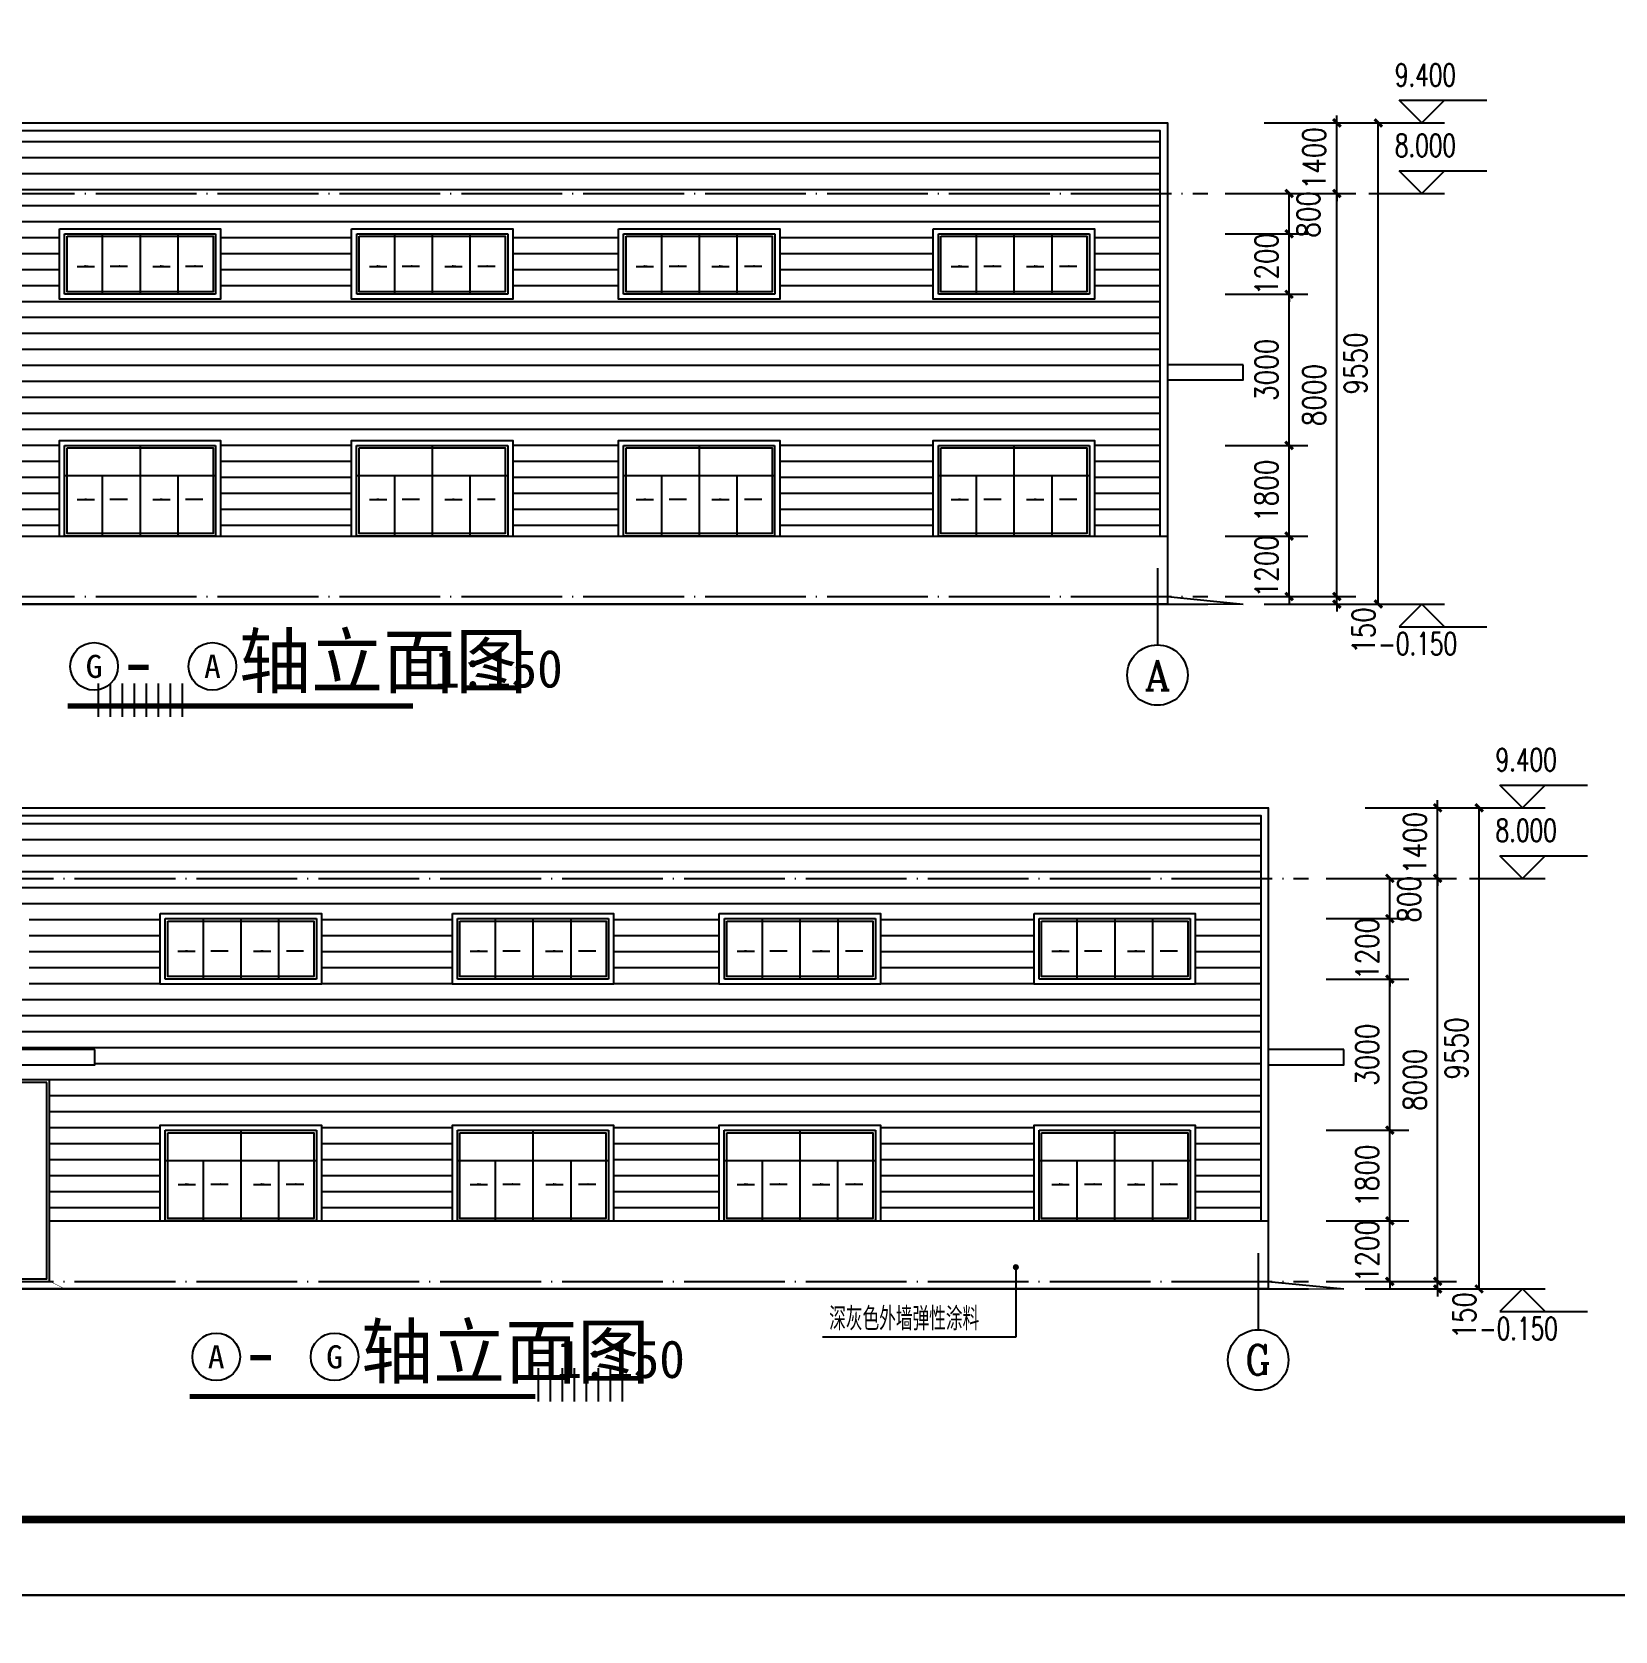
# Model space of a CAD drawing. Extents: x -21908402 to 2004492, y 83987 to 5079726.
# Drawn here: x 1846046 to 1877477, y 146275 to 178015 of the extents above; entities that cross this region are included whole.
import ezdxf
from ezdxf.enums import TextEntityAlignment as Align

# ---------------------------------------------------------------- set-up
doc = ezdxf.new("R2010")
doc.units = 0
doc.header["$LTSCALE"] = 1000
doc.linetypes.add('DOTE', pattern=[2.42, 2, -0.2, 0.02, -0.2])
doc.layers.get('0').update_dxf_attribs({"linetype": 'CONTINUOUS'})
doc.layers.get('DEFPOINTS').update_dxf_attribs({"linetype": 'CONTINUOUS'})
for name, color, linetype in [('AXIS', 3, 'CONTINUOUS'), ('AXIS_TEXT', 7, 'CONTINUOUS'), ('DIM_ELEV', 3, 'CONTINUOUS'), ('DIM_LEAD', 3, 'CONTINUOUS'), ('DIM_SYMB', 3, 'CONTINUOUS'), ('DOTE', 1, 'DOTE'), ('PUB_DIM', 3, 'CONTINUOUS'), ('PUB_TEXT', 7, 'CONTINUOUS'), ('PUB_TITLE', 4, 'CONTINUOUS'), ('WINDOW', 94, 'CONTINUOUS'), ('填充', 8, 'CONTINUOUS')]:
    doc.layers.add(name, color=color, linetype=linetype)
doc.styles.add('_TCH_AXIS', font='complex_.ttf', dxfattribs={"bigfont": 'GBCBIG'})
doc.styles.add('_TCH_DIM', font='SIMPLEX', dxfattribs={"bigfont": 'GBCBIG'})
doc.styles.add('_TCH_DYN', font='')
doc.styles.add('COMPLEX', font='COMPLEX')
doc.styles.add('DIM_FONT', font='simplex.shx', dxfattribs={"width": 0.8})
doc.styles.get('_TCH_DYN').set_extended_font_data('SimSun')
doc.dimstyles.new('DIMN150', dxfattribs={"dimscale": 1.5, "dimtxt": 300, "dimasz": 100, "dimexe": 250, "dimexo": 300, "dimgap": 150, "dimtad": 1, "dimdec": 0, "dimzin": 0, "dimtxsty": 'DIM_FONT', "dimblk": 'ARCHTICK', "dimcen": 0.09, "dimclrt": 7, "dimazin": 3, "dimtfac": 1, "dimtdec": 0, "dimtix": 1, "dimtmove": 0, "dimatfit": 3, "dimtolj": 1, "dimtzin": 0})

# ---------------------------------------------------------------- blocks, each defined once
blk = doc.blocks.new('HHHHHHHGG')
at = {"layer": 'DIM_SYMB'}
for points in [[(-138605, -148864), (-138805, -148864), (-138805, -148837)], [(-138298, -148864), (-138098, -148864), (-138098, -148837)], [(-137105, -148864), (-137305, -148864), (-137305, -148837)], [(-136798, -148864), (-136598, -148864), (-136598, -148837)]]:
    blk.add_hatch(color=256, dxfattribs=at).paths.add_polyline_path(points)
for points in [[(-138949, -148864), (-138605, -148864)], [(-137954, -148864), (-138298, -148864)], [(-137449, -148864), (-137105, -148864)], [(-136454, -148864), (-136798, -148864)]]:
    blk.add_lwpolyline(points, dxfattribs=at)
at = {"layer": 'WINDOW'}
for p, q in [((-139201, -148218), (-136201, -148218)), ((-139201, -149418), (-139201, -148218)), ((-138451, -148218), (-138451, -149418)), ((-137701, -148218), (-137701, -149418)), ((-136951, -148218), (-136951, -149418)), ((-136201, -148218), (-136201, -149418)), ((-136201, -149418), (-139201, -149418))]:
    blk.add_line(p, q, dxfattribs=at)
blk.add_lwpolyline([(-139151, -148268), (-136251, -148268), (-136251, -149368), (-139151, -149368)], close=True, dxfattribs=at)
blk = doc.blocks.new('GFHHHHHH')
at = {"layer": 'DIM_SYMB'}
for points in [[(-142273, -148692), (-142473, -148692), (-142473, -148666)], [(-141967, -148692), (-141767, -148692), (-141767, -148666)], [(-140773, -148692), (-140973, -148692), (-140973, -148666)], [(-140467, -148692), (-140267, -148692), (-140267, -148666)]]:
    blk.add_hatch(color=256, dxfattribs=at).paths.add_polyline_path(points)
for points in [[(-142617, -148692), (-142273, -148692)], [(-141622, -148692), (-141967, -148692)], [(-141117, -148692), (-140773, -148692)], [(-140122, -148692), (-140467, -148692)]]:
    blk.add_lwpolyline(points, dxfattribs=at)
at = {"layer": 'WINDOW'}
for p, q in [((-142870, -147618), (-139870, -147618)), ((-142870, -149418), (-142870, -147618)), ((-141370, -147618), (-141370, -149418)), ((-139870, -147618), (-139870, -149418)), ((-142870, -148218), (-139870, -148218)), ((-142120, -148218), (-142120, -149418)), ((-140620, -148218), (-140620, -149418)), ((-139870, -149418), (-142870, -149418))]:
    blk.add_line(p, q, dxfattribs=at)
blk.add_lwpolyline([(-142820, -147668), (-139920, -147668), (-139920, -149368), (-142820, -149368)], close=True, dxfattribs=at)
blk = doc.blocks.new('FDDDGFG')
at = {"layer": 'DIM_SYMB'}
for points in [[(1842481, 175578), (1842331, 175578), (1842331, 175598)], [(1843058, 175578), (1843208, 175578), (1843208, 175598)]]:
    blk.add_hatch(color=256, dxfattribs=at).paths.add_polyline_path(points)
blk.add_lwpolyline([(1843942, 175966), (1844842, 174966), (1843942, 173966)])
for points in [[(1841926, 175578), (1842481, 175578)], [(1843613, 175578), (1843058, 175578)]]:
    blk.add_lwpolyline(points, dxfattribs=at)
at = {"layer": 'WINDOW'}
for p, q in [((1840892, 177916), (1844892, 177916)), ((1840892, 173916), (1840892, 177916)), ((1842892, 177916), (1842892, 173916)), ((1844892, 177916), (1844892, 173916)), ((1844892, 173916), (1840892, 173916))]:
    blk.add_line(p, q, dxfattribs=at)
for points in [[(1840942, 177866), (1844842, 177866), (1844842, 173966), (1840942, 173966)], [(1844892, 173916), (1843892, 173916), (1843892, 176016), (1844892, 176016)], [(1844842, 173966), (1843942, 173966), (1843942, 175966), (1844842, 175966)]]:
    blk.add_lwpolyline(points, close=True, dxfattribs=at)
blk = doc.blocks.new('123')
at = {"const_width": 10}
for points in [[(1840198, 180917), (1840498, 181067), (1844498, 181067)], [(1844798, 180917), (1844498, 181067), (1840498, 181067)]]:
    blk.add_lwpolyline(points, dxfattribs=at)
blk = doc.blocks.new('_ARCHTICK')
at = {"color": 0, "linetype": 'BYBLOCK', "const_width": 0.4}
blk.add_lwpolyline([(-0.5, -0.5), (0.5, 0.5)], dxfattribs=at)
blk = doc.blocks.new('*D71')
at = {"layer": 'DEFPOINTS', "color": 0}
for p in [(1871289, 154415), (1873006, 154415), (1871289, 153215)]:
    blk.add_point(p, dxfattribs=at)
at = {"layer": 'PUB_DIM', "color": 0}
for p, q in [((1871739, 154415), (1873381, 154415)), ((1873006, 154415), (1873006, 154565)), ((1873006, 153215), (1873006, 154415)), ((1871739, 153215), (1873381, 153215)), ((1873006, 153215), (1873006, 153065))]:
    blk.add_line(p, q, dxfattribs=at)
at = {"layer": 'PUB_DIM', "color": 0, "xscale": 150, "yscale": 150, "zscale": 150}
for p, rotation in [((1873006, 154415), 270), ((1873006, 153215), 90)]:
    blk.add_blockref('_ARCHTICK', p, dxfattribs=dict(at, rotation=rotation))
at = {"layer": 'PUB_DIM', "color": 7, "insert": (1872556, 153815), "char_height": 450, "attachment_point": 5, "rotation": 90, "style": 'DIM_FONT'}
blk.add_mtext('\\A1;1200', dxfattribs=at)
blk = doc.blocks.new('*D72')
at = {"layer": 'DEFPOINTS', "color": 0}
for p in [(1871289, 156215), (1873006, 156215), (1871289, 154415)]:
    blk.add_point(p, dxfattribs=at)
at = {"layer": 'PUB_DIM', "color": 0}
for p, q in [((1871739, 156215), (1873381, 156215)), ((1873006, 154415), (1873006, 156215)), ((1871739, 154415), (1873381, 154415))]:
    blk.add_line(p, q, dxfattribs=at)
at = {"layer": 'PUB_DIM', "color": 0, "xscale": 150, "yscale": 150, "zscale": 150}
for p, rotation in [((1873006, 156215), 90), ((1873006, 154415), 270)]:
    blk.add_blockref('_ARCHTICK', p, dxfattribs=dict(at, rotation=rotation))
at = {"layer": 'PUB_DIM', "color": 7, "insert": (1872556, 155315), "char_height": 450, "attachment_point": 5, "rotation": 90, "style": 'DIM_FONT'}
blk.add_mtext('\\A1;1800', dxfattribs=at)
blk = doc.blocks.new('*D73')
at = {"layer": 'DEFPOINTS', "color": 0}
for p in [(1871289, 159215), (1873006, 159215), (1871289, 156215)]:
    blk.add_point(p, dxfattribs=at)
at = {"layer": 'PUB_DIM', "color": 0}
for p, q in [((1871739, 159215), (1873381, 159215)), ((1873006, 156215), (1873006, 159215)), ((1871739, 156215), (1873381, 156215))]:
    blk.add_line(p, q, dxfattribs=at)
at = {"layer": 'PUB_DIM', "color": 0, "xscale": 150, "yscale": 150, "zscale": 150}
for p, rotation in [((1873006, 159215), 90), ((1873006, 156215), 270)]:
    blk.add_blockref('_ARCHTICK', p, dxfattribs=dict(at, rotation=rotation))
at = {"layer": 'PUB_DIM', "color": 7, "insert": (1872556, 157715), "char_height": 450, "attachment_point": 5, "rotation": 90, "style": 'DIM_FONT'}
blk.add_mtext('\\A1;3000', dxfattribs=at)
blk = doc.blocks.new('*D74')
at = {"layer": 'DEFPOINTS', "color": 0}
for p in [(1871289, 160415), (1873006, 160415), (1871289, 159215)]:
    blk.add_point(p, dxfattribs=at)
at = {"layer": 'PUB_DIM', "color": 0}
for p, q in [((1871739, 160415), (1873381, 160415)), ((1873006, 160415), (1873006, 160565)), ((1873006, 159215), (1873006, 160415)), ((1871739, 159215), (1873381, 159215)), ((1873006, 159215), (1873006, 159065))]:
    blk.add_line(p, q, dxfattribs=at)
at = {"layer": 'PUB_DIM', "color": 0, "xscale": 150, "yscale": 150, "zscale": 150}
for p, rotation in [((1873006, 160415), 270), ((1873006, 159215), 90)]:
    blk.add_blockref('_ARCHTICK', p, dxfattribs=dict(at, rotation=rotation))
at = {"layer": 'PUB_DIM', "color": 7, "insert": (1872556, 159815), "char_height": 450, "attachment_point": 5, "rotation": 90, "style": 'DIM_FONT'}
blk.add_mtext('\\A1;1200', dxfattribs=at)
blk = doc.blocks.new('*D75')
at = {"layer": 'DEFPOINTS', "color": 0}
for p in [(1871289, 161215), (1873006, 161215), (1871289, 160415)]:
    blk.add_point(p, dxfattribs=at)
at = {"layer": 'PUB_DIM', "color": 0}
for p, q in [((1871739, 161215), (1873381, 161215)), ((1873006, 160415), (1873006, 161215)), ((1871739, 160415), (1873381, 160415))]:
    blk.add_line(p, q, dxfattribs=at)
at = {"layer": 'PUB_DIM', "color": 0, "xscale": 150, "yscale": 150, "zscale": 150}
for p, rotation in [((1873006, 161215), 90), ((1873006, 160415), 270)]:
    blk.add_blockref('_ARCHTICK', p, dxfattribs=dict(at, rotation=rotation))
at = {"layer": 'PUB_DIM', "color": 7, "insert": (1873389, 160800), "char_height": 450, "attachment_point": 5, "rotation": 90, "style": 'DIM_FONT'}
blk.add_mtext('\\A1;800', dxfattribs=at)
blk = doc.blocks.new('*D76')
at = {"layer": 'DEFPOINTS', "color": 0}
for p in [(1872802, 162615), (1874778, 162615), (1872802, 153065)]:
    blk.add_point(p, dxfattribs=at)
at = {"layer": 'PUB_DIM', "color": 0}
for p, q in [((1873252, 162615), (1875153, 162615)), ((1874778, 153065), (1874778, 162615)), ((1873252, 153065), (1875153, 153065))]:
    blk.add_line(p, q, dxfattribs=at)
at = {"layer": 'PUB_DIM', "color": 0, "xscale": 150, "yscale": 150, "zscale": 150}
for p, rotation in [((1874778, 162615), 90), ((1874778, 153065), 270)]:
    blk.add_blockref('_ARCHTICK', p, dxfattribs=dict(at, rotation=rotation))
at = {"layer": 'PUB_DIM', "color": 7, "insert": (1874328, 157840), "char_height": 450, "attachment_point": 5, "rotation": 90, "style": 'DIM_FONT'}
blk.add_mtext('\\A1;9550', dxfattribs=at)
blk = doc.blocks.new('*D77')
at = {"layer": 'DEFPOINTS', "color": 0}
for p in [(1872063, 153215), (1872063, 153065), (1873955, 153215)]:
    blk.add_point(p, dxfattribs=at)
at = {"layer": 'PUB_DIM', "color": 0}
for p, q in [((1873955, 153215), (1873955, 153365)), ((1872513, 153215), (1874330, 153215)), ((1872513, 153065), (1874330, 153065)), ((1873955, 153065), (1873955, 153215)), ((1873955, 153065), (1873955, 152915))]:
    blk.add_line(p, q, dxfattribs=at)
at = {"layer": 'PUB_DIM', "color": 0, "xscale": 150, "yscale": 150, "zscale": 150}
for p, rotation in [((1873955, 153215), 270), ((1873955, 153065), 90)]:
    blk.add_blockref('_ARCHTICK', p, dxfattribs=dict(at, rotation=rotation))
at = {"layer": 'PUB_DIM', "color": 7, "insert": (1874486, 152540), "char_height": 450, "attachment_point": 5, "rotation": 90, "style": 'DIM_FONT'}
blk.add_mtext('\\A1;150', dxfattribs=at)
blk = doc.blocks.new('*D78')
at = {"layer": 'DEFPOINTS', "color": 0}
for p in [(1872063, 161215), (1873955, 161215), (1872063, 153215)]:
    blk.add_point(p, dxfattribs=at)
at = {"layer": 'PUB_DIM', "color": 0}
for p, q in [((1872513, 161215), (1874330, 161215)), ((1873955, 153215), (1873955, 161215)), ((1872513, 153215), (1874330, 153215))]:
    blk.add_line(p, q, dxfattribs=at)
at = {"layer": 'PUB_DIM', "color": 0, "xscale": 150, "yscale": 150, "zscale": 150}
for p, rotation in [((1873955, 161215), 90), ((1873955, 153215), 270)]:
    blk.add_blockref('_ARCHTICK', p, dxfattribs=dict(at, rotation=rotation))
at = {"layer": 'PUB_DIM', "color": 7, "insert": (1873505, 157215), "char_height": 450, "attachment_point": 5, "rotation": 90, "style": 'DIM_FONT'}
blk.add_mtext('\\A1;8000', dxfattribs=at)
blk = doc.blocks.new('*D79')
at = {"layer": 'DEFPOINTS', "color": 0}
for p in [(1872063, 162615), (1873955, 162615), (1872063, 161215)]:
    blk.add_point(p, dxfattribs=at)
at = {"layer": 'PUB_DIM', "color": 0}
for p, q in [((1872513, 162615), (1874330, 162615)), ((1873955, 162615), (1873955, 162765)), ((1873955, 161215), (1873955, 162615)), ((1872513, 161215), (1874330, 161215)), ((1873955, 161215), (1873955, 161065))]:
    blk.add_line(p, q, dxfattribs=at)
at = {"layer": 'PUB_DIM', "color": 0, "xscale": 150, "yscale": 150, "zscale": 150}
for p, rotation in [((1873955, 162615), 270), ((1873955, 161215), 90)]:
    blk.add_blockref('_ARCHTICK', p, dxfattribs=dict(at, rotation=rotation))
at = {"layer": 'PUB_DIM', "color": 7, "insert": (1873505, 161915), "char_height": 450, "attachment_point": 5, "rotation": 90, "style": 'DIM_FONT'}
blk.add_mtext('\\A1;1400', dxfattribs=at)
blk = doc.blocks.new('*D89')
at = {"layer": 'DEFPOINTS', "color": 0}
for p in [(1869288, 168009), (1871006, 168009), (1869288, 166809)]:
    blk.add_point(p, dxfattribs=at)
at = {"layer": 'PUB_DIM', "color": 0}
for p, q in [((1869738, 168009), (1871381, 168009)), ((1871006, 168009), (1871006, 168159)), ((1871006, 166809), (1871006, 168009)), ((1869738, 166809), (1871381, 166809)), ((1871006, 166809), (1871006, 166659))]:
    blk.add_line(p, q, dxfattribs=at)
at = {"layer": 'PUB_DIM', "color": 0, "xscale": 150, "yscale": 150, "zscale": 150}
for p, rotation in [((1871006, 168009), 270), ((1871006, 166809), 90)]:
    blk.add_blockref('_ARCHTICK', p, dxfattribs=dict(at, rotation=rotation))
at = {"layer": 'PUB_DIM', "color": 7, "insert": (1870556, 167409), "char_height": 450, "attachment_point": 5, "rotation": 90, "style": 'DIM_FONT'}
blk.add_mtext('\\A1;1200', dxfattribs=at)
blk = doc.blocks.new('*D90')
at = {"layer": 'DEFPOINTS', "color": 0}
for p in [(1869288, 169809), (1871006, 169809), (1869288, 168009)]:
    blk.add_point(p, dxfattribs=at)
at = {"layer": 'PUB_DIM', "color": 0}
for p, q in [((1869738, 169809), (1871381, 169809)), ((1871006, 168009), (1871006, 169809)), ((1869738, 168009), (1871381, 168009))]:
    blk.add_line(p, q, dxfattribs=at)
at = {"layer": 'PUB_DIM', "color": 0, "xscale": 150, "yscale": 150, "zscale": 150}
for p, rotation in [((1871006, 169809), 90), ((1871006, 168009), 270)]:
    blk.add_blockref('_ARCHTICK', p, dxfattribs=dict(at, rotation=rotation))
at = {"layer": 'PUB_DIM', "color": 7, "insert": (1870556, 168909), "char_height": 450, "attachment_point": 5, "rotation": 90, "style": 'DIM_FONT'}
blk.add_mtext('\\A1;1800', dxfattribs=at)
blk = doc.blocks.new('*D91')
at = {"layer": 'DEFPOINTS', "color": 0}
for p in [(1869288, 172809), (1871006, 172809), (1869288, 169809)]:
    blk.add_point(p, dxfattribs=at)
at = {"layer": 'PUB_DIM', "color": 0}
for p, q in [((1869738, 172809), (1871381, 172809)), ((1871006, 169809), (1871006, 172809)), ((1869738, 169809), (1871381, 169809))]:
    blk.add_line(p, q, dxfattribs=at)
at = {"layer": 'PUB_DIM', "color": 0, "xscale": 150, "yscale": 150, "zscale": 150}
for p, rotation in [((1871006, 172809), 90), ((1871006, 169809), 270)]:
    blk.add_blockref('_ARCHTICK', p, dxfattribs=dict(at, rotation=rotation))
at = {"layer": 'PUB_DIM', "color": 7, "insert": (1870556, 171309), "char_height": 450, "attachment_point": 5, "rotation": 90, "style": 'DIM_FONT'}
blk.add_mtext('\\A1;3000', dxfattribs=at)
blk = doc.blocks.new('*D92')
at = {"layer": 'DEFPOINTS', "color": 0}
for p in [(1869288, 174009), (1871006, 174009), (1869288, 172809)]:
    blk.add_point(p, dxfattribs=at)
at = {"layer": 'PUB_DIM', "color": 0}
for p, q in [((1869738, 174009), (1871381, 174009)), ((1871006, 174009), (1871006, 174159)), ((1871006, 172809), (1871006, 174009)), ((1869738, 172809), (1871381, 172809)), ((1871006, 172809), (1871006, 172659))]:
    blk.add_line(p, q, dxfattribs=at)
at = {"layer": 'PUB_DIM', "color": 0, "xscale": 150, "yscale": 150, "zscale": 150}
for p, rotation in [((1871006, 174009), 270), ((1871006, 172809), 90)]:
    blk.add_blockref('_ARCHTICK', p, dxfattribs=dict(at, rotation=rotation))
at = {"layer": 'PUB_DIM', "color": 7, "insert": (1870556, 173409), "char_height": 450, "attachment_point": 5, "rotation": 90, "style": 'DIM_FONT'}
blk.add_mtext('\\A1;1200', dxfattribs=at)
blk = doc.blocks.new('*D93')
at = {"layer": 'DEFPOINTS', "color": 0}
for p in [(1869288, 174809), (1871006, 174809), (1869288, 174009)]:
    blk.add_point(p, dxfattribs=at)
at = {"layer": 'PUB_DIM', "color": 0}
for p, q in [((1869738, 174809), (1871381, 174809)), ((1871006, 174009), (1871006, 174809)), ((1869738, 174009), (1871381, 174009))]:
    blk.add_line(p, q, dxfattribs=at)
at = {"layer": 'PUB_DIM', "color": 0, "xscale": 150, "yscale": 150, "zscale": 150}
for p, rotation in [((1871006, 174809), 90), ((1871006, 174009), 270)]:
    blk.add_blockref('_ARCHTICK', p, dxfattribs=dict(at, rotation=rotation))
at = {"layer": 'PUB_DIM', "color": 7, "insert": (1871388, 174394), "char_height": 450, "attachment_point": 5, "rotation": 90, "style": 'DIM_FONT'}
blk.add_mtext('\\A1;800', dxfattribs=at)
blk = doc.blocks.new('*D94')
at = {"layer": 'DEFPOINTS', "color": 0}
for p in [(1870801, 176209), (1872777, 176209), (1870801, 166659)]:
    blk.add_point(p, dxfattribs=at)
at = {"layer": 'PUB_DIM', "color": 0}
for p, q in [((1871251, 176209), (1873152, 176209)), ((1872777, 166659), (1872777, 176209)), ((1871251, 166659), (1873152, 166659))]:
    blk.add_line(p, q, dxfattribs=at)
at = {"layer": 'PUB_DIM', "color": 0, "xscale": 150, "yscale": 150, "zscale": 150}
for p, rotation in [((1872777, 176209), 90), ((1872777, 166659), 270)]:
    blk.add_blockref('_ARCHTICK', p, dxfattribs=dict(at, rotation=rotation))
at = {"layer": 'PUB_DIM', "color": 7, "insert": (1872327, 171434), "char_height": 450, "attachment_point": 5, "rotation": 90, "style": 'DIM_FONT'}
blk.add_mtext('\\A1;9550', dxfattribs=at)
blk = doc.blocks.new('*D95')
at = {"layer": 'DEFPOINTS', "color": 0}
for p in [(1870063, 166809), (1870063, 166659), (1871954, 166809)]:
    blk.add_point(p, dxfattribs=at)
at = {"layer": 'PUB_DIM', "color": 0}
for p, q in [((1871954, 166809), (1871954, 166959)), ((1870513, 166809), (1872329, 166809)), ((1870513, 166659), (1872329, 166659)), ((1871954, 166659), (1871954, 166809)), ((1871954, 166659), (1871954, 166509))]:
    blk.add_line(p, q, dxfattribs=at)
at = {"layer": 'PUB_DIM', "color": 0, "xscale": 150, "yscale": 150, "zscale": 150}
for p, rotation in [((1871954, 166809), 270), ((1871954, 166659), 90)]:
    blk.add_blockref('_ARCHTICK', p, dxfattribs=dict(at, rotation=rotation))
at = {"layer": 'PUB_DIM', "color": 7, "insert": (1872486, 166134), "char_height": 450, "attachment_point": 5, "rotation": 90, "style": 'DIM_FONT'}
blk.add_mtext('\\A1;150', dxfattribs=at)
blk = doc.blocks.new('*D96')
at = {"layer": 'DEFPOINTS', "color": 0}
for p in [(1870063, 174809), (1871954, 174809), (1870063, 166809)]:
    blk.add_point(p, dxfattribs=at)
at = {"layer": 'PUB_DIM', "color": 0}
for p, q in [((1870513, 174809), (1872329, 174809)), ((1871954, 166809), (1871954, 174809)), ((1870513, 166809), (1872329, 166809))]:
    blk.add_line(p, q, dxfattribs=at)
at = {"layer": 'PUB_DIM', "color": 0, "xscale": 150, "yscale": 150, "zscale": 150}
for p, rotation in [((1871954, 174809), 90), ((1871954, 166809), 270)]:
    blk.add_blockref('_ARCHTICK', p, dxfattribs=dict(at, rotation=rotation))
at = {"layer": 'PUB_DIM', "color": 7, "insert": (1871504, 170809), "char_height": 450, "attachment_point": 5, "rotation": 90, "style": 'DIM_FONT'}
blk.add_mtext('\\A1;8000', dxfattribs=at)
blk = doc.blocks.new('*D97')
at = {"layer": 'DEFPOINTS', "color": 0}
for p in [(1870063, 176209), (1871954, 176209), (1870063, 174809)]:
    blk.add_point(p, dxfattribs=at)
at = {"layer": 'PUB_DIM', "color": 0}
for p, q in [((1870513, 176209), (1872329, 176209)), ((1871954, 176209), (1871954, 176359)), ((1871954, 174809), (1871954, 176209)), ((1870513, 174809), (1872329, 174809)), ((1871954, 174809), (1871954, 174659))]:
    blk.add_line(p, q, dxfattribs=at)
at = {"layer": 'PUB_DIM', "color": 0, "xscale": 150, "yscale": 150, "zscale": 150}
for p, rotation in [((1871954, 176209), 270), ((1871954, 174809), 90)]:
    blk.add_blockref('_ARCHTICK', p, dxfattribs=dict(at, rotation=rotation))
at = {"layer": 'PUB_DIM', "color": 7, "insert": (1871504, 175509), "char_height": 450, "attachment_point": 5, "rotation": 90, "style": 'DIM_FONT'}
blk.add_mtext('\\A1;1400', dxfattribs=at)
blk = doc.blocks.new('_AXISO')
blk.add_circle((0, 0), 0.5)
at = {"layer": 'AXIS_TEXT', "style": 'COMPLEX', "width": 1.041667}
blk.add_attdef('A', text='', height=0.56, dxfattribs=at).set_placement((-0.25, -0.28), (0.25, -0.28), align=Align.FIT)

msp = doc.modelspace()

# ---------------------------------------------------------------- hatches: boundary and pattern name
h = msp.add_hatch()
h.set_pattern_fill('ANSI31', color=250, scale=150, angle=45, style=0)
h.set_pattern_definition([(90, (3299689.7, -35136.97), (238.125, 4e-14), [])])
h.paths.add_polyline_path([(1849066.5, 164423.1), (1847338.3, 164423.1), (1847338.3, 165083.7), (1849066.5, 165083.7)])
h = msp.add_hatch()
h.set_pattern_fill('ANSI31', color=250, scale=150, angle=45, style=0)
h.set_pattern_definition([(90, (405446.33, -48730.98), (-238.125, 4e-14), [])])
h.paths.add_polyline_path([(1856069.5, 150829.1), (1857797.7, 150829.1), (1857797.7, 151489.7), (1856069.5, 151489.7)])
at = {"layer": '填充'}
h = msp.add_hatch(dxfattribs=at)
h.set_pattern_fill('ANSI31', color=256, scale=200, angle=135, style=0)
h.set_pattern_definition([(180, (10739.67, 6933.48), (-3e-14, -317.5), [])])
h.paths.add_polyline_path([(1833742.1, 176058.8), (1833742.1, 174808.8), (1868442.1, 174808.8), (1868442.1, 176058.8)])
h.paths.add_polyline_path([(1833742.1, 174808.8), (1833742.1, 173523.6), (1835042.1, 173523.6), (1835042.1, 174108.8), (1838242.1, 174108.8), (1838242.1, 173523.6), (1840792.1, 173523.6), (1840792.1, 174108.8), (1843992.1, 174108.8), (1843992.1, 173523.6), (1846592.1, 173523.6), (1846592.1, 174108.8), (1849792.1, 174108.8), (1849792.1, 173523.6), (1852392.1, 173523.6), (1852392.1, 174108.8), (1855592.1, 174108.8), (1855592.1, 173523.6), (1857692.1, 173523.6), (1857692.1, 174108.8), (1860892.1, 174108.8), (1860892.1, 173523.6), (1863942.1, 173523.6), (1863942.1, 174108.8), (1867142.1, 174108.8), (1867142.1, 173523.6), (1868442.1, 173523.6), (1868442.1, 174808.8)])
h.paths.add_polyline_path([(1840792.1, 169908.8), (1843992.1, 169908.8), (1843992.1, 169293.3), (1846592.1, 169293.3), (1846592.1, 169908.8), (1849792.1, 169908.8), (1849792.1, 169293.3), (1852392.1, 169293.3), (1852392.1, 169908.8), (1855592.1, 169908.8), (1855592.1, 169293.3), (1857692.1, 169293.3), (1857692.1, 169908.8), (1860892.1, 169908.8), (1860892.1, 169293.3), (1863942.1, 169293.3), (1863942.1, 169908.8), (1867142.1, 169908.8), (1867142.1, 169293.3), (1868442.1, 169293.3), (1868442.1, 173523.6), (1867142.1, 173523.6), (1867142.1, 172708.8), (1863942.1, 172708.8), (1863942.1, 173523.6), (1860892.1, 173523.6), (1860892.1, 172708.8), (1857692.1, 172708.8), (1857692.1, 173523.6), (1855592.1, 173523.6), (1855592.1, 172708.8), (1852392.1, 172708.8), (1852392.1, 173523.6), (1849792.1, 173523.6), (1849792.1, 172708.8), (1846592.1, 172708.8), (1846592.1, 173523.6), (1843992.1, 173523.6), (1843992.1, 172708.8), (1840792.1, 172708.8), (1840792.1, 173523.6), (1838242.1, 173523.6), (1838242.1, 172708.8), (1835042.1, 172708.8), (1835042.1, 173523.6), (1833742.1, 173523.6), (1833742.1, 169293.3), (1835042.1, 169293.3), (1835042.1, 169908.8), (1838242.1, 169908.8), (1838242.1, 169293.3), (1840792.1, 169293.3)])
h.paths.add_polyline_path([(1835042.1, 168008.8), (1835042.1, 169293.3), (1833742.1, 169293.3), (1833742.1, 168008.8)])
h.paths.add_polyline_path([(1840792.1, 168008.8), (1840792.1, 169293.3), (1838242.1, 169293.3), (1838242.1, 168008.8)])
h.paths.add_polyline_path([(1846592.1, 168008.8), (1846592.1, 169293.3), (1843992.1, 169293.3), (1843992.1, 168008.8)])
h.paths.add_polyline_path([(1852392.1, 168008.8), (1852392.1, 169293.3), (1849792.1, 169293.3), (1849792.1, 168008.8)])
h.paths.add_polyline_path([(1857692.1, 168008.8), (1857692.1, 169293.3), (1855592.1, 169293.3), (1855592.1, 168008.8)])
h.paths.add_polyline_path([(1863942.1, 168008.8), (1863942.1, 169293.3), (1860892.1, 169293.3), (1860892.1, 168008.8)])
h.paths.add_polyline_path([(1868442.1, 168008.8), (1868442.1, 169293.3), (1867142.1, 169293.3), (1867142.1, 168008.8)])
h = msp.add_hatch(dxfattribs=at)
h.set_pattern_fill('ANSI31', color=256, scale=200, angle=135, style=0)
h.set_pattern_definition([(7e-15, (3821189.4, -13594), (3e-14, -317.5), [])])
h.paths.add_polyline_path([(1835742.6, 161214.8), (1835742.6, 162464.8), (1870442.6, 162464.8), (1870442.6, 161214.8)])
h.paths.add_polyline_path([(1851792.6, 159742.5), (1851792.6, 160514.8), (1848592.6, 160514.8), (1848592.6, 159742.5), (1845992.6, 159742.5), (1845992.6, 160514.8), (1842792.6, 160514.8), (1842792.6, 159742.5), (1840242.6, 159742.5), (1840242.6, 160514.8), (1837042.6, 160514.8), (1837042.6, 159742.5), (1835742.6, 159742.5), (1835742.6, 161214.8), (1870442.6, 161214.8), (1870442.6, 159742.5), (1869142.6, 159742.5), (1869142.6, 160514.8), (1865942.6, 160514.8), (1865942.6, 159742.5), (1862892.6, 159742.5), (1862892.6, 160514.8), (1859692.6, 160514.8), (1859692.6, 159742.5), (1857592.6, 159742.5), (1857592.6, 160514.8), (1854392.6, 160514.8), (1854392.6, 159742.5)])
h.paths.add_polyline_path([(1851792.6, 159114.8), (1851792.6, 159742.5), (1854392.6, 159742.5), (1854392.6, 159114.8), (1857592.6, 159114.8), (1857592.6, 159742.5), (1859692.6, 159742.5), (1859692.6, 159114.8), (1862892.6, 159114.8), (1862892.6, 159742.5), (1865942.6, 159742.5), (1865942.6, 159114.8), (1869142.6, 159114.8), (1869142.6, 159742.5), (1870442.6, 159742.5), (1870442.6, 155716.7), (1869142.6, 155716.7), (1869142.6, 156314.8), (1865942.6, 156314.8), (1865942.6, 155716.7), (1862892.6, 155716.7), (1862892.6, 156314.8), (1859692.6, 156314.8), (1859692.6, 155716.7), (1857592.6, 155716.7), (1857592.6, 156314.8), (1854392.6, 156314.8), (1854392.6, 155716.7), (1851792.6, 155716.7), (1851792.6, 156314.8), (1848592.6, 156314.8), (1848592.6, 155716.7), (1846392.6, 155716.7), (1846392.6, 157214.8), (1842392.6, 157214.8), (1842392.6, 155716.7), (1840242.6, 155716.7), (1840242.6, 156314.8), (1837042.6, 156314.8), (1837042.6, 155716.7), (1835742.6, 155716.7), (1835742.6, 159742.5), (1837042.6, 159742.5), (1837042.6, 159114.8), (1840242.6, 159114.8), (1840242.6, 159742.5), (1842792.6, 159742.5), (1842792.6, 159114.8), (1845992.6, 159114.8), (1845992.6, 159742.5), (1848592.6, 159742.5), (1848592.6, 159114.8)])
h.paths.add_polyline_path([(1847292.6, 157814.8), (1841492.6, 157814.8), (1841492.6, 157514.8), (1847292.6, 157514.8)], flags=16)
h.paths.add_polyline_path([(1870442.6, 155716.7), (1870442.6, 154414.8), (1869142.6, 154414.8), (1869142.6, 155716.7)])
h.paths.add_polyline_path([(1865942.6, 155716.7), (1865942.6, 154414.8), (1862892.6, 154414.8), (1862892.6, 155716.7)])
h.paths.add_polyline_path([(1857592.6, 154414.8), (1857592.6, 155716.7), (1859692.6, 155716.7), (1859692.6, 154414.8)])
h.paths.add_polyline_path([(1854392.6, 155716.7), (1854392.6, 154414.8), (1851792.6, 154414.8), (1851792.6, 155716.7)])
h.paths.add_polyline_path([(1846392.6, 154414.8), (1846392.6, 155716.7), (1848592.6, 155716.7), (1848592.6, 154414.8)])
h.paths.add_polyline_path([(1842392.6, 155716.7), (1842392.6, 154414.8), (1840242.6, 154414.8), (1840242.6, 155716.7)])
h.paths.add_polyline_path([(1837042.6, 154414.8), (1835742.6, 154414.8), (1835742.6, 155716.7), (1837042.6, 155716.7)])

# ---------------------------------------------------------------- linework, layer by layer
for p, q in [((1833592.1, 168008.8), (1868442.1, 168008.8)), ((1838242.1, 168008.8), (1868592.1, 168008.8)), ((1846392.6, 154414.8), (1870592.6, 154414.8)), ((1846392.6, 154414.8), (1870442.6, 154414.8))]:
    msp.add_line(p, q)
at = {"const_width": 30}
for points in [[(1833592.1, 176208.8), (1868592.1, 176208.8), (1868592.1, 166658.8), (1833592.1, 166658.8)], [(1835592.6, 162614.8), (1870592.6, 162614.8), (1870592.6, 153064.8), (1835592.6, 153064.8)]]:
    msp.add_lwpolyline(points, close=True, dxfattribs=at)
for points in [[(1833592.1, 176208.8), (1868592.1, 176208.8), (1868592.1, 166658.8), (1833592.1, 166658.8)], [(1846592.1, 174108.8), (1849792.1, 174108.8), (1849792.1, 172708.8), (1846592.1, 172708.8)], [(1852392.1, 174108.8), (1855592.1, 174108.8), (1855592.1, 172708.8), (1852392.1, 172708.8)], [(1857692.1, 174108.8), (1860892.1, 174108.8), (1860892.1, 172708.8), (1857692.1, 172708.8)], [(1863942.1, 174108.8), (1867142.1, 174108.8), (1867142.1, 172708.8), (1863942.1, 172708.8)], [(1870092.1, 171408.8), (1868592.1, 171408.8), (1868592.1, 171108.8), (1870092.1, 171108.8)], [(1835592.6, 162614.8), (1870592.6, 162614.8), (1870592.6, 153064.8), (1835592.6, 153064.8)], [(1848592.6, 160514.8), (1851792.6, 160514.8), (1851792.6, 159114.8), (1848592.6, 159114.8)], [(1854392.6, 160514.8), (1857592.6, 160514.8), (1857592.6, 159114.8), (1854392.6, 159114.8)], [(1859692.6, 160514.8), (1862892.6, 160514.8), (1862892.6, 159114.8), (1859692.6, 159114.8)], [(1865942.6, 160514.8), (1869142.6, 160514.8), (1869142.6, 159114.8), (1865942.6, 159114.8)], [(1847292.6, 157814.8), (1841492.6, 157814.8), (1841492.6, 157514.8), (1847292.6, 157514.8)], [(1872092.6, 157814.8), (1870592.6, 157814.8), (1870592.6, 157514.8), (1872092.6, 157514.8)]]:
    msp.add_lwpolyline(points, close=True)
for points in [[(1833592.1, 168008.8), (1833592.1, 176208.8), (1868592.1, 176208.8), (1868592.1, 168008.8)], [(1833742.1, 168008.8), (1833742.1, 176058.8), (1868442.1, 176058.8), (1868442.1, 168008.8)], [(1846592.1, 168008.8), (1846592.1, 169908.8), (1849792.1, 169908.8), (1849792.1, 168008.8)], [(1852392.1, 168008.8), (1852392.1, 169908.8), (1855592.1, 169908.8), (1855592.1, 168008.8)], [(1857692.1, 168008.8), (1857692.1, 169908.8), (1860892.1, 169908.8), (1860892.1, 168008.8)], [(1863942.1, 168008.8), (1863942.1, 169908.8), (1867142.1, 169908.8), (1867142.1, 168008.8)], [(1832792.1, 166658.8), (1869392.1, 166658.8)], [(1868592.1, 166808.8), (1870092.1, 166658.8)], [(1835592.6, 154414.8), (1835592.6, 162614.8), (1870592.6, 162614.8), (1870592.6, 154414.8)], [(1835742.6, 154414.8), (1835742.6, 162464.8), (1870442.6, 162464.8), (1870442.6, 154414.8)], [(1848592.6, 154414.8), (1848592.6, 156314.8), (1851792.6, 156314.8), (1851792.6, 154414.8)], [(1854392.6, 154414.8), (1854392.6, 156314.8), (1857592.6, 156314.8), (1857592.6, 154414.8)], [(1859692.6, 154414.8), (1859692.6, 156314.8), (1862892.6, 156314.8), (1862892.6, 154414.8)], [(1865942.6, 154414.8), (1865942.6, 156314.8), (1869142.6, 156314.8), (1869142.6, 154414.8)], [(1834792.6, 153064.8), (1871392.6, 153064.8)], [(1870592.6, 153214.8), (1872092.6, 153064.8)]]:
    msp.add_lwpolyline(points)
for points in [[(1832092.1, 166658.8), (1868592.1, 166658.8), (1870092.1, 166658.8)], [(1834792.6, 153064.8), (1870592.6, 153064.8), (1872092.6, 153064.8)]]:
    msp.add_lwpolyline(points, dxfattribs=at)
at = {"layer": 'AXIS'}
for p, q in [((1868392.1, 167369.1), (1868392.1, 165849.8)), ((1870392.6, 153775.1), (1870392.6, 152255.7))]:
    msp.add_line(p, q, dxfattribs=at)
at = {"layer": 'DIM_ELEV'}
for p, q in [((1873639.5, 176208.8), (1873189.5, 176658.8)), ((1873189.5, 176658.8), (1874932.1, 176658.8)), ((1873639.5, 176208.8), (1874089.5, 176658.8)), ((1872589.5, 176208.8), (1874089.5, 176208.8)), ((1873639.5, 174808.8), (1873189.5, 175258.8)), ((1873189.5, 175258.8), (1874932.1, 175258.8)), ((1873639.5, 174808.8), (1874089.5, 175258.8)), ((1872589.5, 174808.8), (1874089.5, 174808.8)), ((1872589.5, 166658.8), (1874089.5, 166658.8)), ((1873639.5, 166658.8), (1873189.5, 166208.8)), ((1873639.5, 166658.8), (1874089.5, 166208.8)), ((1873189.5, 166208.8), (1874932.1, 166208.8)), ((1875640, 162614.8), (1875190, 163064.8)), ((1875190, 163064.8), (1876932.6, 163064.8)), ((1875640, 162614.8), (1876090, 163064.8)), ((1874590, 162614.8), (1876090, 162614.8)), ((1875640, 161214.8), (1875190, 161664.8)), ((1875190, 161664.8), (1876932.6, 161664.8)), ((1875640, 161214.8), (1876090, 161664.8)), ((1874590, 161214.8), (1876090, 161214.8)), ((1874590, 153064.8), (1876090, 153064.8)), ((1875640, 153064.8), (1875190, 152614.8)), ((1875640, 153064.8), (1876090, 152614.8)), ((1875190, 152614.8), (1876932.6, 152614.8))]:
    msp.add_line(p, q, dxfattribs=at)
at = {"layer": 'DIM_LEAD'}
for p, q in [((1865580.4, 153497), (1865580.4, 152107.3)), ((1865580.4, 152107.3), (1861739.8, 152107.3))]:
    msp.add_line(p, q, dxfattribs=at)
at = {"layer": 'DIM_LEAD', "const_width": 60}
msp.add_lwpolyline([(1865580.4, 153527, 1), (1865580.4, 153467, 1)], format="xyb", close=True, dxfattribs=at)
at = {"layer": 'DIM_SYMB', "const_width": 105}
for points in [[(1846754.1, 164635.1), (1853614.1, 164635.1)], [(1849178.9, 150929.5), (1856038.9, 150929.5)]]:
    msp.add_lwpolyline(points, dxfattribs=at)
at = {"layer": 'DOTE'}
for p, q in [((1832792.1, 174808.8), (1869392.1, 174808.8)), ((1832792.1, 166808.8), (1869392.1, 166808.8)), ((1832792.1, 166658.8), (1869392.1, 166658.8)), ((1834792.6, 161214.8), (1871392.6, 161214.8)), ((1834792.6, 153214.8), (1871392.6, 153214.8)), ((1834792.6, 153064.8), (1871392.6, 153064.8))]:
    msp.add_line(p, q, dxfattribs=at)
at = {"layer": 'PUB_TEXT'}
for centre in [(1847279.1, 165422.6), (1849629.1, 165422.6), (1849703.9, 151717), (1852053.9, 151717)]:
    msp.add_circle(centre, 472.5, dxfattribs=at)
at = {"layer": 'PUB_TITLE'}
for points in [[(1811391.5, 146987.2), (1900491.5, 146987.2), (1900491.5, 209987.2), (1811391.5, 209987.2)], [(1811391.5, 83987.2), (1900491.5, 83987.2), (1900491.5, 146987.2), (1811391.5, 146987.2)]]:
    msp.add_lwpolyline(points, close=True, dxfattribs=at)
at = {"layer": 'PUB_TITLE', "const_width": 150}
msp.add_lwpolyline([(1815141.5, 148487.2), (1898991.5, 148487.2), (1898991.5, 208487.2), (1815141.5, 208487.2)], close=True, dxfattribs=at)

# ---------------------------------------------------------------- block references
for name, p in [('HHHHHHHGG', (1985893.6, 322227)), ('HHHHHHHGG', (1991693.6, 322227)), ('HHHHHHHGG', (1996993.6, 322227)), ('HHHHHHHGG', (2003243.6, 322227)), ('GFHHHHHH', (1989561.8, 317427)), ('GFHHHHHH', (1995361.8, 317427)), ('GFHHHHHH', (2000661.8, 317427)), ('GFHHHHHH', (2006911.8, 317427)), ('HHHHHHHGG', (1987894.1, 308633)), ('HHHHHHHGG', (1993694.1, 308633)), ('HHHHHHHGG', (1998994.1, 308633)), ('HHHHHHHGG', (2005244.1, 308633)), ('GFHHHHHH', (1991562.3, 303833)), ('GFHHHHHH', (1997362.3, 303833)), ('GFHHHHHH', (2002662.3, 303833)), ('GFHHHHHH', (2008912.3, 303833))]:
    msp.add_blockref(name, p)
at = {"xscale": -1}
for name, p in [('FDDDGFG', (3687284.6, -20701.6)), ('123', (3686900.6, -27852.5))]:
    msp.add_blockref(name, p, dxfattribs=at)
at = {"layer": 'AXIS'}
ref = msp.add_blockref('_AXISO', (1868392.1, 165249.8), dxfattribs=dict(at, xscale=1200, yscale=1200, zscale=1200))
ref.add_attrib('A', 'A', dxfattribs={"layer": 'AXIS_TEXT', "height": 594.7, "style": '_TCH_AXIS', "width": 0.857143}).set_placement((1868137.2, 164952.4), (1868647, 164952.4), align=Align.FIT)
ref = msp.add_blockref('_AXISO', (1870392.6, 151655.7), dxfattribs=dict(at, xscale=1200, yscale=1200, zscale=1200))
ref.add_attrib('A', 'G', dxfattribs={"layer": 'AXIS_TEXT', "height": 594.7, "style": '_TCH_AXIS', "width": 0.784227}).set_placement((1870137.8, 151358.4), (1870647.5, 151358.4), align=Align.FIT)

# ---------------------------------------------------------------- texts
at = {"layer": 'PUB_TEXT', "style": '_TCH_DIM', "width": 0.705882}
for s, p in [('9.400', (1873105.1, 176939.1)), ('8.000', (1873105.1, 175539.1)), ('-0.150', (1872775.1, 165649.1)), ('9.400', (1875105.6, 163345.1)), ('8.000', (1875105.6, 161945.1)), ('-0.150', (1874775.6, 152055.1))]:
    msp.add_text(s, height=446.25, dxfattribs=at).set_placement(p)
at = {"layer": 'PUB_TEXT'}
for s, height, style, p in [('轴立面图', 1050, '_TCH_DYN', (1850154.1, 165002.6)), ('1:150', 750, '_TCH_DYN', (1854034.1, 165002.6)), ('-', 1050, '_TCH_DYN', (1847804.1, 165002.6)), ('深灰色外墙弹性涂料', 459.57, '_TCH_DIM', (1861874.8, 152242.3)), ('轴立面图', 1050, '_TCH_DYN', (1852578.9, 151297)), ('-', 1050, '_TCH_DYN', (1850228.9, 151297)), ('1:150', 750, '_TCH_DYN', (1856458.9, 151297))]:
    msp.add_text(s, height=height, dxfattribs=dict(at, style=style)).set_placement(p)
at = {"layer": 'PUB_TEXT', "style": '_TCH_DYN'}
for s, height, width, p, p2 in [('G', 457.6, 1.134975, (1847111.8, 165193.8), (1847446.5, 165193.8)), ('A', 458.6, 1.081893, (1849462.4, 165193.3), (1849795.9, 165193.3)), ('A', 458.6, 1.081893, (1849537.1, 151487.7), (1849870.6, 151487.7)), ('G', 457.6, 1.134975, (1851886.5, 151488.2), (1852221.3, 151488.2))]:
    msp.add_text(s, height=height, dxfattribs=dict(at, width=width)).set_placement(p, p2, align=Align.FIT)

# ---------------------------------------------------------------- dimensions: what is measured, and where the dimension line sits
at = {"layer": 'PUB_DIM'}
for p1, p2, distance, picture, middle in [((1870062.6, 174808.8), (1870062.6, 176208.8), -1891.5, '*D97', (1871504.1, 175508.8)), ((1870801.4, 166658.8), (1870801.4, 176208.8), -1975.8, '*D94', (1872327.3, 171433.8)), ((1870062.6, 166808.8), (1870062.6, 174808.8), -1891.5, '*D96', (1871504.1, 170808.8)), ((1869288.3, 172808.8), (1869288.3, 174008.8), -1717.4, '*D92', (1870555.7, 173408.8)), ((1869288.3, 169808.8), (1869288.3, 172808.8), -1717.4, '*D91', (1870555.7, 171308.8)), ((1869288.3, 168008.8), (1869288.3, 169808.8), -1717.4, '*D90', (1870555.7, 168908.8)), ((1869288.3, 166808.8), (1869288.3, 168008.8), -1717.4, '*D89', (1870555.7, 167408.8)), ((1872063.1, 161214.8), (1872063.1, 162614.8), -1891.5, '*D79', (1873504.6, 161914.8)), ((1872801.9, 153064.8), (1872801.9, 162614.8), -1975.8, '*D76', (1874327.8, 157839.8)), ((1872063.1, 153214.8), (1872063.1, 161214.8), -1891.5, '*D78', (1873504.6, 157214.8)), ((1871288.8, 159214.8), (1871288.8, 160414.8), -1717.4, '*D74', (1872556.2, 159814.8)), ((1871288.8, 156214.8), (1871288.8, 159214.8), -1717.4, '*D73', (1872556.2, 157714.8)), ((1871288.8, 154414.8), (1871288.8, 156214.8), -1717.4, '*D72', (1872556.2, 155314.8)), ((1871288.8, 153214.8), (1871288.8, 154414.8), -1717.4, '*D71', (1872556.2, 153814.8))]:
    dim = msp.add_aligned_dim(p1=p1, p2=p2, distance=distance, dimstyle='DIMN150', dxfattribs=at)
    dim.commit()
    dim.dimension.update_dxf_attribs({"geometry": picture, "text_midpoint": middle})
for base, p1, p2, picture, middle in [((1871005.7, 174808.8), (1869288.3, 174008.8), (1869288.3, 174808.8), '*D93', (1871388.3, 174394.5)), ((1871954.1, 166808.8), (1870062.6, 166658.8), (1870062.6, 166808.8), '*D95', (1872485.8, 166133.8)), ((1873006.2, 161214.8), (1871288.8, 160414.8), (1871288.8, 161214.8), '*D75', (1873388.8, 160800.5)), ((1873954.6, 153214.8), (1872063.1, 153064.8), (1872063.1, 153214.8), '*D77', (1874486.3, 152539.8))]:
    dim = msp.add_linear_dim(base=base, p1=p1, p2=p2, angle=90, dimstyle='DIMN150', dxfattribs=at)
    dim.commit()
    dim.dimension.update_dxf_attribs({"geometry": picture, "text_midpoint": middle, "dimtype": 129})

doc.saveas('drawing.dxf')
